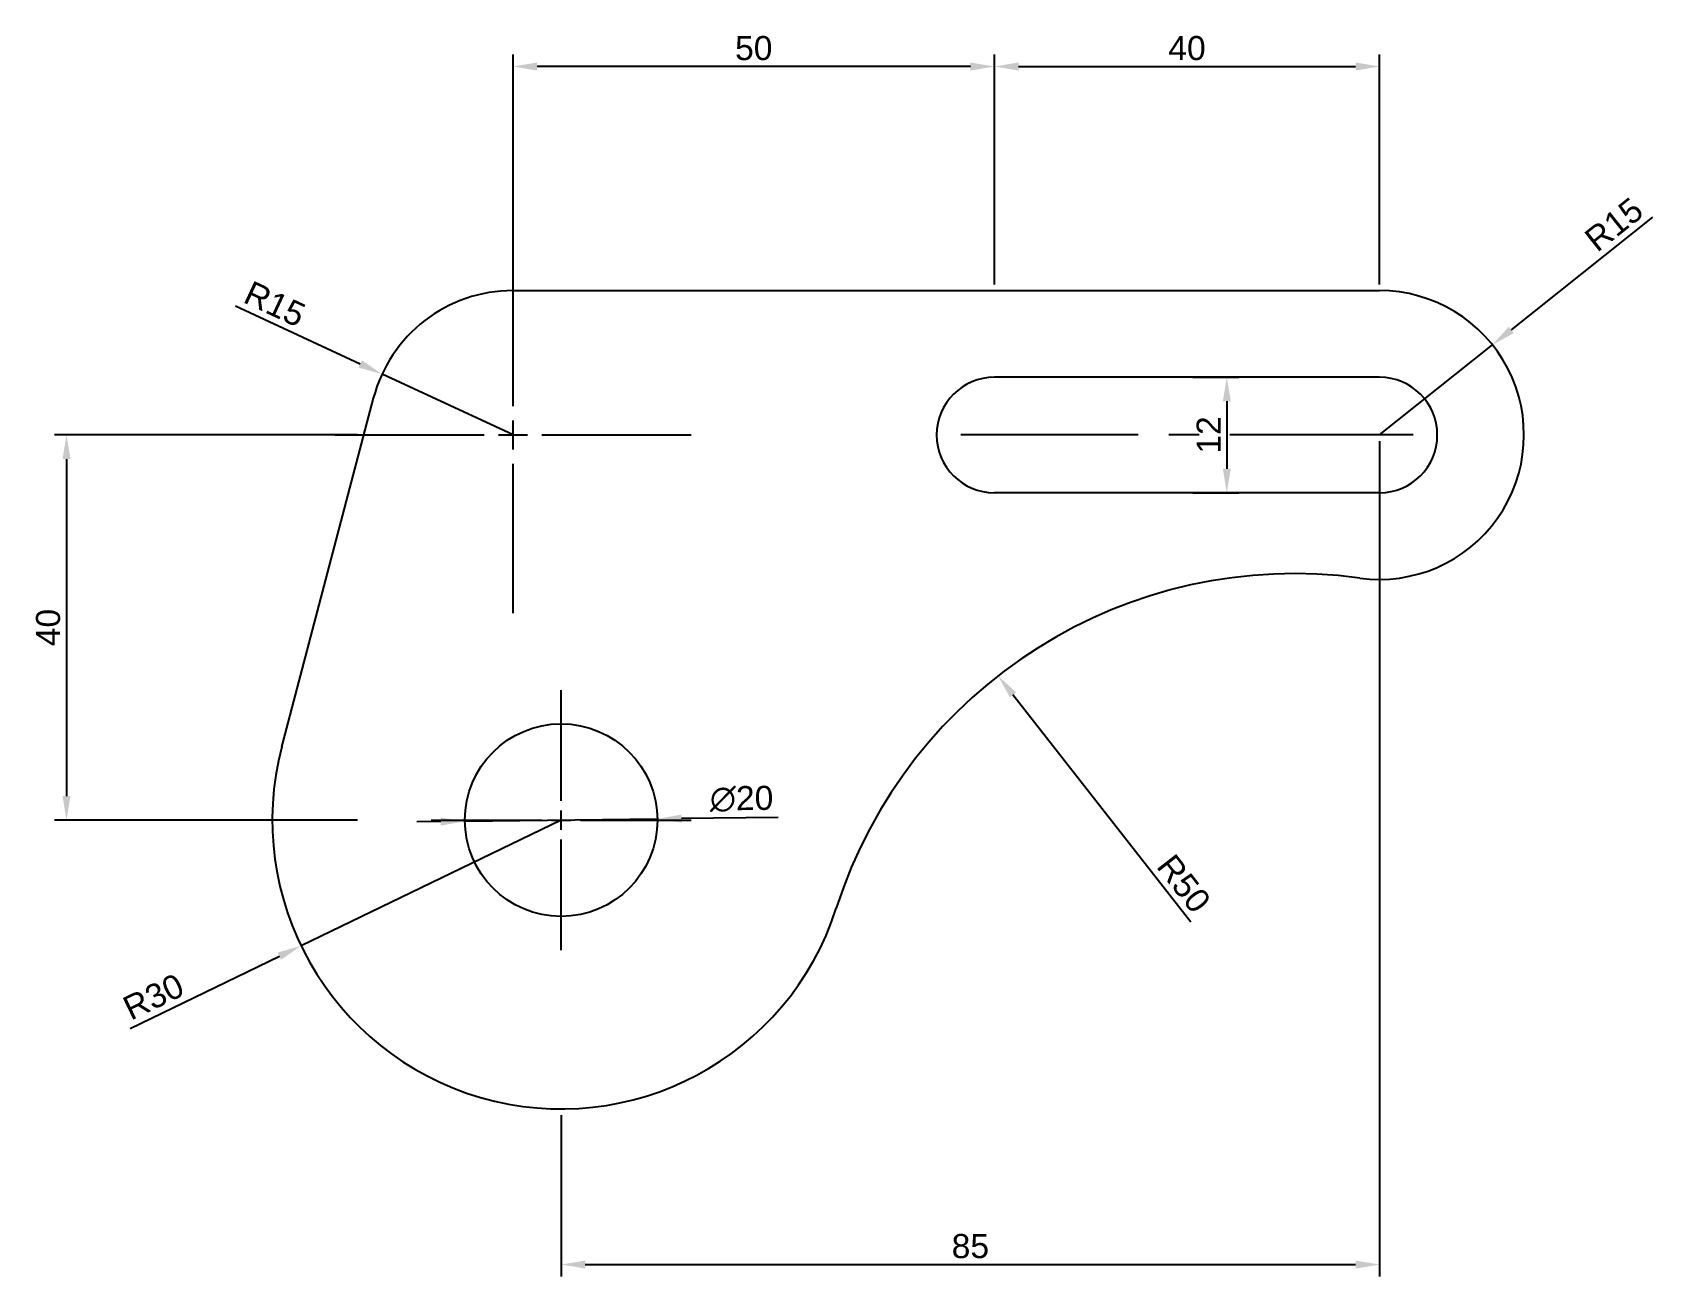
# Model space of a CAD drawing. Header units: millimetres. Extents: x 2144 to 2312, y 2185 to 2314.
import ezdxf

# ---------------------------------------------------------------- set-up
doc = ezdxf.new("R2010")
doc.units = ezdxf.units.MM
doc.linetypes.add('CENTER2', pattern=[28.575, 19.05, -3.175, 3.175, -3.175])
doc.styles.get("Standard").update_dxf_attribs({"font": 'arial.ttf'})
doc.dimstyles.new('ISO-25', dxfattribs={"dimtxt": 2.5, "dimasz": 2.5, "dimexe": 1.25, "dimexo": 0.625, "dimtad": 1, "dimtxsty": 'Standard', "dimcen": 2.5, "dimadec": 0, "dimazin": 0, "dimtfac": 1, "dimtmove": 0, "dimatfit": 3, "dimfxl": 1, "dimarcsym": 0})

# ---------------------------------------------------------------- blocks, each defined once
blk = doc.blocks.new('*D32')
at = {"color": 0, "lineweight": -2, "transparency": 16777216}
for p, q in [((2243.74, 2288.17), (2243.74, 2312.07)), ((2246.24, 2310.82), (2281.24, 2310.82)), ((2283.74, 2288.17), (2283.74, 2312.07))]:
    blk.add_line(p, q, dxfattribs=at)
at = {"color": 0, "transparency": 16777216}
for points in [[(2246.24, 2311.24), (2246.24, 2310.4), (2243.74, 2310.82)], [(2281.24, 2311.24), (2281.24, 2310.4), (2283.74, 2310.82)]]:
    blk.add_solid(points, dxfattribs=at)
at = {"layer": 'Defpoints', "color": 0, "transparency": 16777216}
for p in [(2283.74, 2310.82), (2243.74, 2287.55), (2283.74, 2287.55)]:
    blk.add_point(p, dxfattribs=at)
at = {"color": 0, "transparency": 16777216, "insert": (2263.74, 2312.72), "char_height": 2.5, "attachment_point": 5}
blk.add_mtext('40', dxfattribs=at)
blk = doc.blocks.new('*D33')
at = {"color": 0, "lineweight": -2, "transparency": 16777216}
for p, q in [((2193.74, 2288.17), (2193.74, 2312.07)), ((2241.24, 2310.82), (2196.24, 2310.82)), ((2243.74, 2288.17), (2243.74, 2312.07))]:
    blk.add_line(p, q, dxfattribs=at)
at = {"color": 0, "transparency": 16777216}
for points in [[(2196.24, 2311.24), (2196.24, 2310.4), (2193.74, 2310.82)], [(2241.24, 2311.24), (2241.24, 2310.4), (2243.74, 2310.82)]]:
    blk.add_solid(points, dxfattribs=at)
at = {"layer": 'Defpoints', "color": 0, "transparency": 16777216}
for p in [(2193.74, 2310.82), (2193.74, 2287.55), (2243.74, 2287.55)]:
    blk.add_point(p, dxfattribs=at)
at = {"color": 0, "transparency": 16777216, "insert": (2218.74, 2312.72), "char_height": 2.5, "attachment_point": 5}
blk.add_mtext('50', dxfattribs=at)
blk = doc.blocks.new('*U34')
at = {"color": 0, "linetype": 'CENTER2', "transparency": 16777216}
blk.add_line((23.5, 0), (-23.5, 0), dxfattribs=at)
blk = doc.blocks.new('*D35')
at = {"color": 0, "lineweight": -2, "transparency": 16777216}
for p, q in [((2264.36, 2278.55), (2269.12, 2278.55)), ((2267.87, 2276.05), (2267.87, 2269.05)), ((2264.36, 2266.55), (2269.12, 2266.55))]:
    blk.add_line(p, q, dxfattribs=at)
at = {"color": 0, "transparency": 16777216}
for points in [[(2267.46, 2276.05), (2268.29, 2276.05), (2267.87, 2278.55)], [(2267.46, 2269.05), (2268.29, 2269.05), (2267.87, 2266.55)]]:
    blk.add_solid(points, dxfattribs=at)
at = {"layer": 'Defpoints', "color": 0, "transparency": 16777216}
for p in [(2263.74, 2278.55), (2263.74, 2266.55), (2267.87, 2266.55)]:
    blk.add_point(p, dxfattribs=at)
at = {"color": 0, "transparency": 16777216, "insert": (2265.99, 2272.55), "char_height": 2.5, "attachment_point": 5, "rotation": 90}
blk.add_mtext('12', dxfattribs=at)
blk = doc.blocks.new('*D36')
at = {"color": 0, "lineweight": -2, "transparency": 16777216}
for p, q in [((2312.1, 2295.18), (2297.42, 2283.47)), ((2283.74, 2272.55), (2295.46, 2281.91))]:
    blk.add_line(p, q, dxfattribs=at)
at = {"color": 0, "transparency": 16777216}
blk.add_solid([(2297.16, 2283.79), (2297.68, 2283.14), (2295.46, 2281.91)], dxfattribs=at)
at = {"layer": 'Defpoints', "color": 0, "transparency": 16777216}
for p in [(2295.46, 2281.91), (2283.74, 2272.55)]:
    blk.add_point(p, dxfattribs=at)
at = {"color": 0, "transparency": 16777216, "insert": (2308.08, 2294.41), "char_height": 2.5, "attachment_point": 5, "rotation": 38.5938}
blk.add_mtext('R15', dxfattribs=at)
blk = doc.blocks.new('*D37')
at = {"color": 0, "lineweight": -2, "transparency": 16777216}
for p, q in [((2198.74, 2232.55), (2171.72, 2219.5)), ((2153.97, 2210.92), (2169.47, 2218.41))]:
    blk.add_line(p, q, dxfattribs=at)
at = {"color": 0, "transparency": 16777216}
blk.add_solid([(2169.29, 2218.79), (2169.65, 2218.04), (2171.72, 2219.5)], dxfattribs=at)
at = {"layer": 'Defpoints', "color": 0, "transparency": 16777216}
for p in [(2198.74, 2232.55), (2171.72, 2219.5)]:
    blk.add_point(p, dxfattribs=at)
at = {"color": 0, "transparency": 16777216, "insert": (2156.39, 2214.2), "char_height": 2.5, "attachment_point": 5, "rotation": 25.7843}
blk.add_mtext('R30', dxfattribs=at)
blk = doc.blocks.new('*D38')
at = {"color": 0, "lineweight": -2, "transparency": 16777216}
for p, q in [((2186.24, 2232.4), (2183.74, 2232.37)), ((2188.74, 2232.43), (2208.74, 2232.67)), ((2221.28, 2232.82), (2211.24, 2232.7))]:
    blk.add_line(p, q, dxfattribs=at)
at = {"color": 0, "transparency": 16777216}
for points in [[(2211.23, 2233.12), (2211.24, 2232.28), (2208.74, 2232.67)], [(2186.23, 2232.82), (2186.24, 2231.98), (2188.74, 2232.43)]]:
    blk.add_solid(points, dxfattribs=at)
at = {"layer": 'Defpoints', "color": 0, "transparency": 16777216}
for p in [(2188.74, 2232.43), (2208.74, 2232.67)]:
    blk.add_point(p, dxfattribs=at)
at = {"color": 0, "transparency": 16777216, "insert": (2217.48, 2234.75), "char_height": 2.5, "attachment_point": 5, "rotation": 0.6872}
blk.add_mtext('∅20', dxfattribs=at)
blk = doc.blocks.new('*D39')
at = {"color": 0, "lineweight": -2, "transparency": 16777216}
for p, q in [((2164.92, 2285.95), (2177.87, 2279.93)), ((2193.74, 2272.55), (2180.14, 2278.87))]:
    blk.add_line(p, q, dxfattribs=at)
at = {"color": 0, "transparency": 16777216}
blk.add_solid([(2178.05, 2280.31), (2177.69, 2279.55), (2180.14, 2278.87)], dxfattribs=at)
at = {"layer": 'Defpoints', "color": 0, "transparency": 16777216}
for p in [(2180.14, 2278.87), (2193.74, 2272.55)]:
    blk.add_point(p, dxfattribs=at)
at = {"color": 0, "transparency": 16777216, "insert": (2169, 2286.15), "char_height": 2.5, "attachment_point": 5, "rotation": 335.0571}
blk.add_mtext('R15', dxfattribs=at)
blk = doc.blocks.new('*D40')
at = {"color": 0, "lineweight": -2, "transparency": 16777216}
for p, q in [((2177.6, 2272.55), (2146.11, 2272.55)), ((2147.36, 2270.05), (2147.36, 2235.05)), ((2177.6, 2232.55), (2146.11, 2232.55))]:
    blk.add_line(p, q, dxfattribs=at)
at = {"color": 0, "transparency": 16777216}
for points in [[(2146.95, 2270.05), (2147.78, 2270.05), (2147.36, 2272.55)], [(2146.95, 2235.05), (2147.78, 2235.05), (2147.36, 2232.55)]]:
    blk.add_solid(points, dxfattribs=at)
at = {"layer": 'Defpoints', "color": 0, "transparency": 16777216}
for p in [(2178.23, 2272.55), (2147.36, 2232.55), (2178.23, 2232.55)]:
    blk.add_point(p, dxfattribs=at)
at = {"color": 0, "transparency": 16777216, "insert": (2145.46, 2252.55), "char_height": 2.5, "attachment_point": 5, "rotation": 90}
blk.add_mtext('40', dxfattribs=at)
blk = doc.blocks.new('*U41')
at = {"color": 0, "linetype": 'CENTER2', "transparency": 16777216}
for p, q in [((0, 3), (0, 18.5)), ((-18.5, 0), (-3, 0)), ((3, 0), (18.5, 0)), ((0, -18.5), (0, -3))]:
    blk.add_line(p, q, dxfattribs=at)
at = {"color": 0, "linetype": 'Continuous', "transparency": 16777216}
for p, q in [((-1.5, 0), (1.5, 0)), ((0, -1.5), (0, 1.5))]:
    blk.add_line(p, q, dxfattribs=at)
blk = doc.blocks.new('*U42')
at = {"color": 0, "linetype": 'CENTER2', "transparency": 16777216}
for p, q in [((0, 2), (0, 13.5)), ((-13.5, 0), (-2, 0)), ((2, 0), (13.5, 0)), ((0, -13.5), (0, -2))]:
    blk.add_line(p, q, dxfattribs=at)
at = {"color": 0, "linetype": 'Continuous', "transparency": 16777216}
for p, q in [((-1, 0), (1, 0)), ((0, -1), (0, 1))]:
    blk.add_line(p, q, dxfattribs=at)
blk = doc.blocks.new('*D43')
at = {"color": 0, "lineweight": -2, "transparency": 16777216}
for p, q in [((2283.74, 2271.92), (2283.74, 2185.14)), ((2198.74, 2201.92), (2198.74, 2185.14)), ((2201.24, 2186.39), (2281.24, 2186.39))]:
    blk.add_line(p, q, dxfattribs=at)
at = {"color": 0, "transparency": 16777216}
for points in [[(2201.24, 2186.8), (2201.24, 2185.97), (2198.74, 2186.39)], [(2281.24, 2186.8), (2281.24, 2185.97), (2283.74, 2186.39)]]:
    blk.add_solid(points, dxfattribs=at)
at = {"layer": 'Defpoints', "color": 0, "transparency": 16777216}
for p in [(2283.74, 2272.55), (2198.74, 2202.55), (2283.74, 2186.39)]:
    blk.add_point(p, dxfattribs=at)
at = {"color": 0, "transparency": 16777216, "insert": (2241.24, 2188.29), "char_height": 2.5, "attachment_point": 5}
blk.add_mtext('85', dxfattribs=at)
blk = doc.blocks.new('*D44')
at = {"color": 0, "lineweight": -2, "transparency": 16777216}
blk.add_line((2264.14, 2221.94), (2245.66, 2245.56), dxfattribs=at)
at = {"color": 0, "transparency": 16777216}
blk.add_solid([(2245.99, 2245.82), (2245.33, 2245.31), (2244.12, 2247.53)], dxfattribs=at)
at = {"layer": 'Defpoints', "color": 0, "transparency": 16777216}
for p in [(2244.12, 2247.53), (2274.93, 2208.15)]:
    blk.add_point(p, dxfattribs=at)
at = {"color": 0, "transparency": 16777216, "insert": (2263.41, 2225.95), "char_height": 2.5, "attachment_point": 5, "rotation": 308.0343}
blk.add_mtext('R50', dxfattribs=at)

msp = doc.modelspace()

# ---------------------------------------------------------------- linework, layer by layer
for p, q in [((2193.737, 2287.549), (2283.737, 2287.549)), ((2283.737, 2278.549), (2243.737, 2278.549)), ((2169.722, 2240.172), (2179.23, 2276.361)), ((2283.737, 2266.549), (2243.737, 2266.549))]:
    msp.add_line(p, q)
msp.add_circle((2198.737, 2232.549), 10)
for centre, radius, start, end in [((2193.737, 2272.549), 15, 90, 165.27957), ((2283.737, 2272.549), 15, 262.20865, 90), ((2243.737, 2272.549), 6, 90, 270), ((2283.737, 2272.549), 6, 270, 90), ((2274.926, 2208.149), 50, 82.20865, 162.24188), ((2198.737, 2232.549), 30, 165.27957, 342.24188)]:
    msp.add_arc(centre, radius, start, end)

# ---------------------------------------------------------------- block references
at = {"linetype": 'CENTER2'}
for name, p in [('*U41', (2193.737, 2272.549)), ('*U34', (2263.737, 2272.549)), ('*U42', (2198.737, 2232.549))]:
    msp.add_blockref(name, p, dxfattribs=at)

# ---------------------------------------------------------------- dimensions: what is measured, and where the dimension line sits
for base, p1, p2, picture, middle in [((2193.737, 2310.821), (2243.737, 2287.549), (2193.737, 2287.549), '*D33', (2218.737, 2312.723)), ((2283.737, 2310.821), (2243.737, 2287.549), (2283.737, 2287.549), '*D32', (2263.737, 2312.723)), ((2283.737, 2186.387), (2198.737, 2202.549), (2283.737, 2272.549), '*D43', (2241.237, 2188.288))]:
    dim = msp.add_linear_dim(base=base, p1=p1, p2=p2, dimstyle='ISO-25')
    dim.commit()
    dim.dimension.update_dxf_attribs({"geometry": picture, "text_midpoint": middle})
for center, mpoint, picture, middle in [((2283.737, 2272.549), (2295.461, 2281.906), '*D36', (2309.265, 2292.923)), ((2193.737, 2272.549), (2180.137, 2278.875), '*D39', (2168.199, 2284.427)), ((2274.926, 2208.149), (2244.119, 2247.531), '*D44', (2261.914, 2224.783)), ((2198.737, 2232.549), (2171.724, 2219.5), '*D37', (2157.217, 2212.492))]:
    dim = msp.add_radius_dim(center=center, mpoint=mpoint, dimstyle='ISO-25')
    dim.commit()
    dim.dimension.update_dxf_attribs({"geometry": picture, "text_midpoint": middle, "dimtype": 164})
for base, p1, p2, picture, middle in [((2267.874, 2266.549), (2263.737, 2278.549), (2263.737, 2266.549), '*D35', (2265.994, 2272.549)), ((2147.362, 2232.549), (2178.228, 2272.549), (2178.228, 2232.549), '*D40', (2145.461, 2252.549))]:
    dim = msp.add_linear_dim(base=base, p1=p1, p2=p2, angle=90, dimstyle='ISO-25')
    dim.commit()
    dim.dimension.update_dxf_attribs({"geometry": picture, "text_midpoint": middle})
dim = msp.add_diameter_dim_2p(p1=(2188.738, 2232.429), p2=(2208.737, 2232.669), dimstyle='ISO-25')
dim.commit()
dim.dimension.update_dxf_attribs({"geometry": '*D38', "text_midpoint": (2217.484, 2234.746)})

doc.saveas('drawing.dxf')
